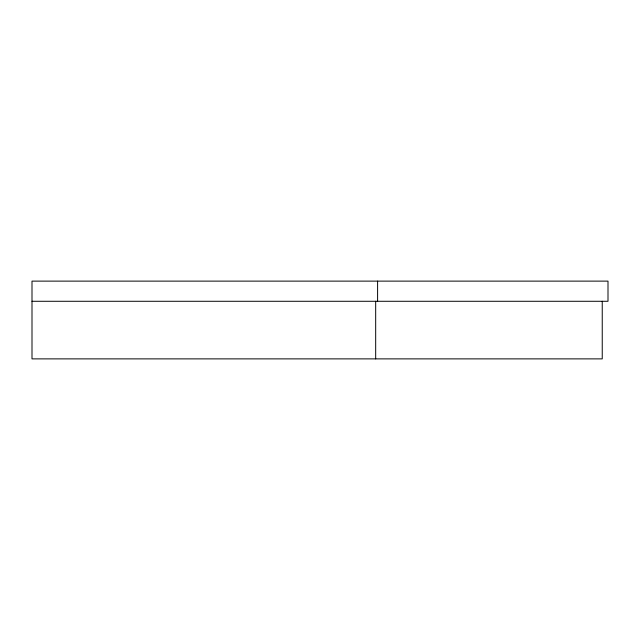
<?xml version="1.0" encoding="UTF-8"?>
<svg xmlns="http://www.w3.org/2000/svg" width="640" height="640" viewBox="0 0 640 640"><rect width="100%" height="100%" fill="white"/><g stroke="black" fill="none" stroke-linecap="round" stroke-linejoin="round"><path stroke-width="0.96" d="M32 301.28L608 301.28L608 281.12L32 281.12L32 358.88L602.24 358.88L602.24 301.28M377.6 281.12L377.6 301.28M375.68 301.28L375.68 358.88"/></g></svg>
